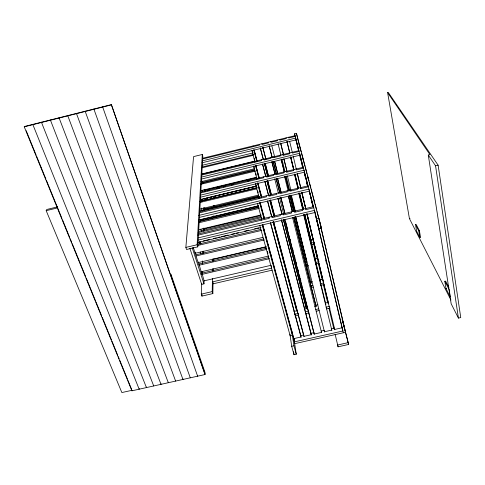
<?xml version="1.0" encoding="UTF-8"?>
<svg xmlns="http://www.w3.org/2000/svg" width="485" height="485" viewBox="0 0 485 485"><rect width="100%" height="100%" fill="white"/><g stroke="black" fill="none" stroke-linecap="round" stroke-linejoin="round"><path stroke-width="0.73" d="M201.736 283.567L201.293 294.128L201.942 296.092L212.848 293.583L213.03 282.282M213.206 270.982L213.242 268.72M213.364 261.185L213.394 258.923M214.055 217.098L214.073 215.861M214.212 206.943L214.237 205.434M212.848 293.583L212.218 291.612L212.442 278.341M212.569 271.182L212.606 268.914M212.739 261.348L212.776 259.075M213.679 206.865L213.703 205.355M213.824 198.244L213.861 196.152M205.003 374.038L111.362 104.621L24.474 126.494L24.25 126.815L131.914 390.819L204.985 374.541L205.046 372.535L170.969 274.377L170.817 275.692M189.853 248.241L201.699 284.38L203.985 283.852L204.094 280.839L201.414 271.17M207.113 197.904L207.04 199.875L206.604 198.432M201.942 296.092L202.002 294.583M197.65 375.675L197.631 376.184L102.608 106.821M203.936 228.023L204.306 230.357M204.7 209.781L204.379 207.719M202.172 273.006L202.233 271.497M202.548 263.949L202.675 260.936M204.809 209.629L204.87 208.12M205.185 200.578L205.246 199.002M204.749 190.156L204.785 189.338L205.464 191.551M201.245 220.608L201.299 219.614M202.19 201.681L201.693 199.038M197.795 246.847L202.803 156.212L202.287 154.485L193.563 156.613L185.852 247.398L186.543 249.496L197.795 246.847L197.122 244.743L202.287 154.485M195.212 252.091L195.14 253.315L193.175 247.271M182.99 378.943L182.954 379.452L85.136 111.223M168.368 382.198L168.313 382.713L67.73 115.606M161.069 383.829L161.014 384.338L59.049 117.788M146.512 387.066L146.44 387.582L41.528 122.462L41.728 122.147M139.25 388.685L139.171 389.2L32.883 124.639L33.095 124.324M131.914 390.819L131.993 390.304L121.856 392.559L46.184 210.672L46.748 209.496L57.454 206.895M204.985 374.541L111.362 104.621M93.866 109.022L190.284 377.815M76.424 113.417L175.631 381.083M50.379 119.971L153.721 385.963M24.25 126.815L111.235 104.918M387.606 92.599L388.267 92.441L438.119 165.179L460.75 317.578L458.428 318.099L451.171 303.762L428.291 155.054L429.946 154.654L387.606 92.599L409.425 218.596L450.959 300.057M295.019 135.842L294.534 133.793L296.432 133.326L321.476 228.314L319.021 228.89L315.232 214.285M202.688 158.225L295.025 135.679M202.342 159.062L259.505 145.106L259.408 144.378M295.207 136.394L288.817 137.952L288.648 137.237M202.227 160.862L295.644 138.073L298.681 151.053M202.015 162.784L296.068 139.862M202.19 165.294L253.255 152.86M202.275 166.967L253.77 154.436M202.154 167.762L253.146 155.358M46.184 210.672L57.648 207.889M201.754 173.988L254.661 161.147M201.372 174.333L298.918 150.665M201.323 175.176L261.56 160.565L261.451 159.753M299.124 151.453L292.394 153.084L292.206 152.29M201.705 177.037L299.609 153.315L303.046 167.834M201.524 179.032L300.051 155.176M200.96 181.705L254.316 168.798M201.966 182.427L254.613 169.695M201.081 183.391L254.849 170.393M200.96 184.27L255.692 171.041M200.644 190.714L256.553 177.237M204.355 190.253L256.741 177.631M200.59 192.018L303.246 167.289M207.277 190.781L209.478 190.253M216.807 188.489L219.735 187.78M223.397 186.901L225.598 186.373M231.46 184.961L233.655 184.427M247.58 181.075L249.775 180.547M200.487 192.963L263.834 177.71L263.719 176.813M303.471 168.168L296.371 169.877L296.165 168.992M200.305 195.188L304.01 170.235L304.471 172.181L200.16 197.256M206.743 197.995L256.595 186.022M201.712 199.286L256.601 186.107M200.366 199.711L256.292 186.282M201.748 200.899L257.147 187.604M199.723 201.59L257.165 187.847M200.402 202.372L256.971 188.804M199.396 209.247L258.669 195.067M204.27 208.98L258.578 195.995M199.517 210.89L259.214 196.625M204.967 209.72L259.408 196.704M199.687 211.733L308.066 185.84M199.632 212.782L266.374 196.837L266.241 195.831M308.327 186.822L300.809 188.617L300.573 187.628M198.741 215.431L308.927 189.138L313.013 206.671M199.365 217.401L309.406 191.169M198.838 219.984L258.505 205.773M200.717 219.747L258.614 205.961M200.663 220.742L258.723 206.925M198.977 221.681L259.111 207.368M428.291 155.054L435.548 165.785L438.119 165.179M198.917 222.748L259.226 208.404M198.759 229.708L261.009 214.94M203.312 229.169L261.051 215.479M198.935 231.339L260.839 216.668M198.104 232.612L261.718 217.541M197.922 234.031L313.486 206.665M197.947 235.189L269.23 218.317L269.078 217.177M313.771 207.774L305.792 209.659L305.526 208.55M198.462 237.808L314.45 210.387L314.953 212.509L198.432 240.033M203.173 240.96L209.787 239.402M213.461 238.535L216.401 237.844M217.868 237.498L220.069 236.977M221.542 236.631L228.156 235.067M231.83 234.2L234.764 233.509M236.237 233.164L238.438 232.642M244.319 231.254L248.726 230.211M254.601 228.829L259.014 227.786M197.831 242.542L261.003 227.635M197.298 244.391L260.906 229.393M185.852 247.398L197.122 244.743M197.965 245.422L261.761 230.387M294.534 133.793L316.656 218.856L319.124 218.274M195.037 253.334L262.882 237.395M195.976 254.777L263.494 238.929M195.91 256.001L264.367 239.942M198.062 262.627L266.223 246.683M213.388 259.329L266.216 246.968M198.268 264.186L266.792 248.162M198.923 265.265L266.229 249.532M409.425 218.596L410.037 218.45M311.249 243.082L314.183 242.397M311.631 244.64L314.559 243.955M201.069 271.8L268.769 256.025M201.239 273.304L268.611 257.62M415.512 224.597L416.154 224.452L419.41 230.708L420.531 237.401L419.883 237.553L416.639 231.212L415.512 224.597L418.755 230.86L419.883 237.553M201.184 274.571L269.496 258.675M418.755 230.86L419.41 230.708M204.021 280.857L270.569 265.416M317.82 258.353L315.317 258.935L315.547 259.93M272.091 270.163L213.006 283.846L212.381 281.906L271.551 268.193L271.212 265.422M305.974 264.616L307.435 264.276M315.456 262.421L319.1 261.579M307.108 266.053L308.563 265.713M315.844 264.034L318.76 263.361M201.293 294.128L212.218 291.612M312.267 281.652L310.952 281.949L311.182 283.058M322.786 279.233L320.155 279.839L320.409 280.942M299.779 285.671L301.973 285.168M301.179 288.072L302.634 287.738M310.649 285.907L312.831 285.404M320.112 283.737L323.756 282.9M291.424 292.061L292.879 291.727M301.609 289.733L303.064 289.399M311.067 287.569L313.249 287.065M320.518 285.404L324.156 284.568M307.514 307.066L306.132 307.381L306.362 308.612L304.283 309.084M317.887 304.707L315.814 305.18L316.068 306.405L314.68 306.72M293.904 311.437L296.668 310.812L296.462 309.575M294.583 314.304L298.239 313.474M305.556 311.813L308.478 311.152M315.796 309.497L318.718 308.83M326.029 307.175L329.685 306.344M444.854 281.264L449.152 289.563L450.292 296.972L445.994 288.575L444.854 281.264L445.594 281.1L448.91 287.484M295.044 316.014L298.693 315.189M305.999 313.534L308.921 312.873M316.226 311.218L319.148 310.552M326.453 308.903L330.103 308.072M445.994 288.575L446.727 288.405M294.189 341.895L342.907 330.982L342.095 327.781L334.735 329.43L334.407 328.072L331.473 328.727L331.788 330.091L324.441 331.74L324.15 330.37L321.222 331.031L321.507 332.401L314.177 334.044L313.91 332.674L310.988 333.328L311.243 334.699L303.925 336.341L303.689 334.965L300.773 335.62L301.003 336.996L293.698 338.639L294.674 343.665L345.556 332.28L320.906 227.047M294.28 341.052L296.262 354.214L294.013 354.717L291.685 346.296L293.946 345.793L291.515 329.382M348.236 342.64L337.645 344.999L338.087 346.805L348.66 344.453L342.186 319.269M26.19 130.701L36.199 155.261M36.769 156.661L41.061 167.186M41.146 167.398L45.917 179.117M46.493 180.517L57.072 206.477M57.133 206.628L61.934 218.414M62.504 219.808L69.694 237.45M70.228 238.753L71.659 242.264M72.229 243.664L79.407 261.269M79.952 262.609L85.687 276.686M86.239 278.044L95.406 300.53M95.963 301.9L101.692 315.959M102.256 317.336L111.417 339.809M111.974 341.191L117.703 355.238M118.267 356.627L119.134 358.742M119.698 360.131L127.422 379.082M127.991 380.482L131.708 389.6M192.193 247.689L203.985 283.852M195.431 252.758L196.007 255.983L198.165 262.603M198.444 262.021L201.148 271.782M200.196 251.976L200.887 254.116M200.196 241.663L200.863 243.755M203.215 251.127L203.876 253.194M199.165 241.463L200.081 244.325M202.366 251.466L203.051 253.606M200.893 229.217L201.578 231.387M199.996 219.341L200.681 221.512M202.948 228.732L203.633 230.896M201.317 208.077L202.215 210.957M200.596 198.977L201.487 201.857M203.27 207.61L204.161 210.49M202.106 190.253L202.542 191.69M204.755 198.88L205.191 200.317M213.521 215.989L213.873 217.141M202.912 183.203L201.93 180.923M201.323 181.172L201.984 183.33M203.961 189.805L204.403 191.242M259.802 225.537L290.188 335.85L292.4 335.353L262.185 224.973M262.512 224.561L294.183 340.403L293.91 338.585M293.946 345.793L296.262 354.214M267.374 251.394L267.926 253.388M257.486 203.548L261.67 218.887M262.7 224.573L293.971 339.015M255.71 183.724L256.395 186.258M257.644 190.866L258.208 192.957M255.419 183.967L259.16 197.789M260.196 202.712L264.561 218.832M259.911 202.275L264.301 218.456M259.73 203.009L263.895 218.359M253.752 165.918L254.322 168.046M255.698 173.175L256.238 175.182M253.57 166.428L256.917 178.856M257.868 182.875L261.591 196.728M257.741 182.93L261.506 196.94M257.547 183.457L261.269 197.286M298.566 142.257L299.148 144.445M299.536 145.906L301.088 151.738M301.476 153.199L304.974 166.325M305.362 167.786L306.914 173.618M307.302 175.073L308.854 180.911M309.242 182.366L310.794 188.204M311.182 189.659L314.68 202.791M315.068 204.246L316.62 210.078M317.008 211.539L321.476 228.314M252.267 150.92L252.812 152.963M254.207 158.177L254.783 160.347M251.909 150.623L254.837 161.596M255.874 165.421L259.299 178.256M255.747 165.433L259.184 178.286M255.583 165.943L258.911 178.377M270.636 223.009L300.858 335.929M270.4 222.694L301.088 337.305M273.588 221.536L303.774 335.274M273.558 221.948L304.01 336.651M254.431 151.023L257.141 161.232M267.605 200.948L271.679 216.292M273.231 222.136L296.529 309.818M253.934 149.58L257.038 161.269M267.544 201.233L271.824 217.341M272.994 221.73L296.735 311.055M253.819 150.156L256.741 161.135M262.518 164.209L265.768 176.588M266.914 180.953L270.739 195.516M270.569 200.238L274.807 216.328M270.327 199.79L274.577 215.91M265.065 181.923L268.538 195.067M269.884 200.178L274.128 216.243M264.804 181.372L268.666 196.001M269.83 200.396L273.886 215.758M260.366 148.028L263.228 158.977M264.373 163.36L267.617 175.776M260.269 148.034L263.331 159.741M264.289 163.396L267.726 176.564M267.678 180.517L271.315 194.4M267.617 180.693L271.267 194.606M262.603 164.148L265.871 176.588M267.023 180.978L270.678 194.879M296.856 143.451L298.748 150.75M300.263 156.594L303.107 167.549M304.435 172.66L307.842 185.803M309.357 191.648L310.115 194.57M310.455 195.867L313.34 206.98M262.894 147.41L265.925 159.098M262.809 147.416L265.847 159.129M281.47 219.675L311.067 333.638M281.47 220.081L311.328 335.008M265.265 163.5L268.508 175.952M265.186 163.56L268.417 175.946M342.216 319.56L348.66 344.453M284.816 219.656L313.989 332.977M284.634 219.335L314.256 334.353M277.99 198.468L281.967 213.855M283.483 219.711L306.423 308.515M277.96 198.717L282.106 214.764M283.24 219.141L306.423 308.86M271.921 161.887L275.116 174.357M276.244 178.759L279.815 192.697M271.861 161.941L275.037 174.351M276.159 178.729L279.712 192.6M280.967 197.759L284.907 213.157M280.76 197.28L284.871 213.339M274.698 178.832L278.463 193.473M279.596 197.862L283.719 214.206M285.792 222.275L286.356 224.476M286.738 225.943L287.302 228.144M290.133 239.147L290.697 241.342M292.582 248.678L293.152 250.878M294.474 256.013L295.038 258.214M295.983 261.882L296.547 264.082M297.869 269.217L298.433 271.418M299.378 275.086L299.942 277.287M300.318 278.754L300.888 280.954M277.572 172.987L274.583 161.244L277.693 173.715M269.223 145.864L272.212 157.577M277.699 178.886L281.064 192.072M269.157 145.87L272.152 157.601M277.481 178.322L281.136 192.787M271.885 145.985L274.674 156.988M284.543 176.461L288.187 191.211M289.321 195.54L293.364 211.684M294.589 216.777L311.231 283.252M288.405 195.988L292.273 211.411M293.752 217.286L315.874 305.423M288.411 196.231L292.267 211.587M293.734 217.438L316.129 306.659M292.564 217.462L321.585 332.71M291.382 195.273L295.407 211.448M278.057 143.699L280.991 155.455M281.937 159.104L285.016 171.617M286.138 175.97L289.781 190.72M290.891 195.043L294.904 211.296M295.735 216.71L324.52 332.049M281.251 159.632L284.374 172.126M285.477 176.54L288.963 190.508M290.248 195.655L294.286 211.83M295.759 217.71L306.593 261.088M281.221 159.674L284.325 172.114M285.423 176.504L289.078 191.132M290.175 195.522L294.195 211.618M295.474 216.74L306.805 262.1M283.543 154.824L280.639 143.081L283.519 154.842M283.913 158.953L286.811 170.641M283.901 159.025L286.987 171.472M287.362 175.782L290.988 190.544M286.968 141.505L289.818 153.205M290.703 156.861L293.904 170.023M294.971 174.406L298.348 188.301M299.597 193.418L303.507 209.508M304.75 214.625L311.152 240.948M290.594 157.334L293.631 169.871M294.692 174.17L298.093 188.204M299.324 193.2L303.27 209.471M304.483 214.425L315.577 260.069M294.407 174.091L297.814 188.138M299.063 193.218L303.004 209.399M304.234 214.497L320.458 281.136M298.699 193L302.81 209.866M303.877 214.261L325.859 304.453M303.677 214.831L331.867 330.4M289.697 141.614L292.376 152.684M293.231 156.249L296.293 169.229M297.335 173.533L300.876 188.18M301.937 192.575L305.865 208.853M307.066 213.812L310.188 226.489M310.473 227.932L313.965 242.379M314.316 243.84L317.851 258.487M297.256 173.539L300.797 188.198M301.852 192.551L305.762 208.75M306.993 213.843L323.095 280.53M301.809 192.751L305.702 208.865M306.944 213.988L328.642 303.822M306.853 214.055L334.808 329.751M312.764 239.705L312.516 238.681L312.861 240.148M286.993 141.535L289.848 153.296M290.745 156.97L293.783 169.465M295.032 174.612L298.427 188.58M299.5 192.988L303.434 209.156M304.865 215.037L310.94 240.033M313.522 240.305L313.31 239.396L310.921 239.954L311.134 240.863M328.575 303.568L328.29 302.349L325.514 302.979L325.793 304.198M325.738 260.287L326.259 262.494M309.976 193.909L312.922 206.38M306.144 179.256L307.714 185.882M311.194 200.608L311.722 202.815M304.344 171.835L307.817 186.519M304.265 172.975L305.483 178.116M306.702 183.257L307.047 184.724M299.9 156.182L301.094 161.062M301.446 162.53L302.537 167.355M295.826 139.256L296.474 141.99M313.728 243.809L317.232 258.596M318.239 262.876L322.27 279.912M323.265 284.137L327.769 303.204M328.982 308.339L333.838 328.866M335.135 334.31L338.087 346.805M314.104 200.966L314.62 203.173M308.278 178.747L308.799 180.953M307.648 176.473L308.345 179.42M302.955 158.765L303.477 160.971M300.051 148.107L300.573 150.314M299.057 144.19L299.578 146.403M316.656 218.856L319.021 228.89M296.432 133.326L298.372 141.529M316.778 220.251L343.332 332.777M314.704 211.818L342.167 328.103M319.87 222.627L320.561 225.573M320.755 226.925L344.374 327.714M286.095 137.861L286.259 138.577L279.875 140.135L279.73 139.413M289.527 152.945L289.709 153.739L282.991 155.37L282.828 154.57M293.334 169.677L293.534 170.562L286.447 172.266L286.265 171.381M297.578 188.344L297.802 189.332L290.303 191.126L290.103 190.132M302.349 209.302L302.598 210.417L294.637 212.303L294.407 211.181M306.556 260.96L306.769 261.961M277.184 140.038L277.329 140.759L270.957 142.317L270.83 141.59M280.154 155.218L280.306 156.018L273.607 157.643L273.467 156.843M283.44 172.06L283.616 172.951L276.541 174.655L276.389 173.757M287.114 190.841L287.308 191.842L279.821 193.63L279.651 192.63M291.23 211.933L291.455 213.054L283.507 214.934L283.307 213.812M268.29 142.208L268.411 142.936L262.052 144.488L261.942 143.754M270.794 157.486L270.927 158.292L264.234 159.917L264.119 159.11M273.57 174.436L273.716 175.334L266.659 177.031L266.532 176.134M276.668 193.339L276.832 194.346L269.363 196.128L269.217 195.122M280.142 214.558L280.33 215.686L272.4 217.565L272.237 216.431M435.548 165.785L458.428 318.099M293.577 351.734L294.013 354.717M289.969 334.353L291.685 346.296M273.334 263.5L273.498 264.737M271.545 256.935L271.697 258.159M270.824 254.292L270.976 255.516M269.005 247.647L269.151 248.853M268.272 244.973L268.417 246.168M261.421 196.098L261.536 197.037M263.785 215.964L263.913 217.019M266.435 238.238L266.574 239.42M258.663 175.861L258.76 176.71M260.754 193.606L260.863 194.546M265.689 235.528L265.829 236.704M255.243 154.078L255.328 154.83M257.056 169.859L257.153 170.69M261.312 206.846L261.433 207.877M263.828 228.702L263.961 229.866M254.625 151.756L254.71 152.502M256.413 167.446L256.504 168.271M258.396 184.833L258.499 185.749M260.603 204.215L260.718 205.246M263.076 225.955L263.209 227.113M253.079 145.924L253.158 146.658M254.789 161.372L254.88 162.184M256.692 178.504L256.789 179.408M258.808 197.607L258.923 198.62M261.191 219.05L261.318 220.19M276.323 173.672L273.146 161.232L276.268 173.727"/></g></svg>
